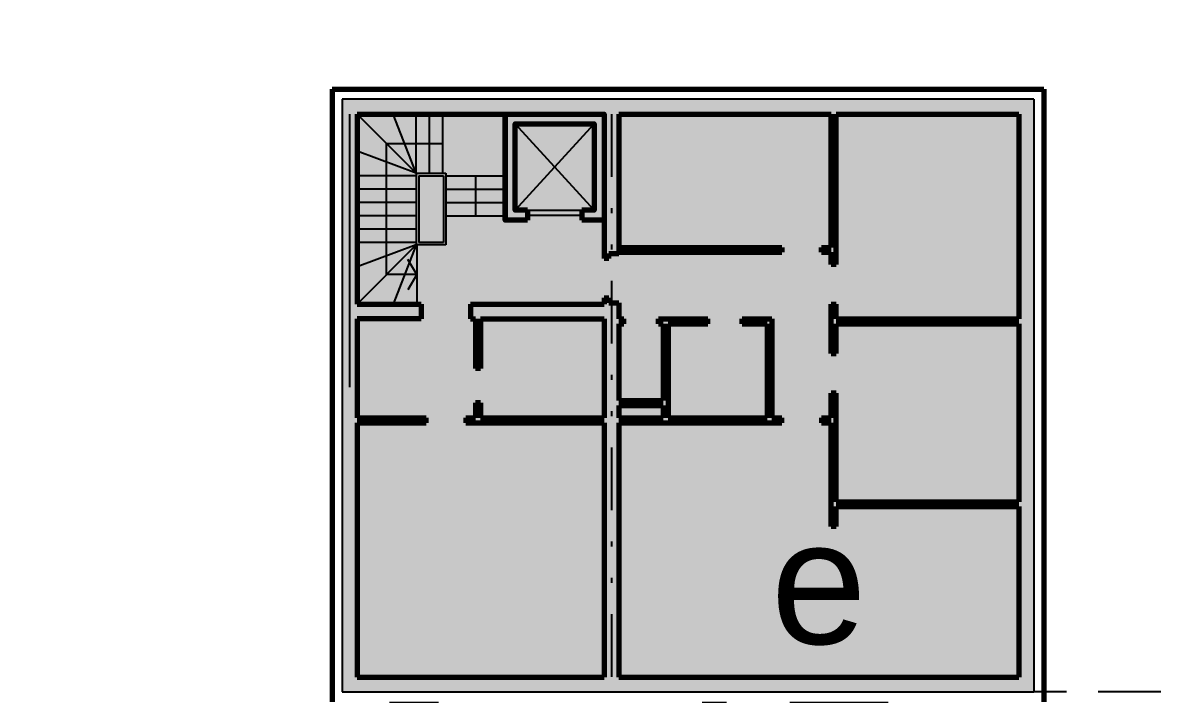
# Model space of a CAD drawing. Header units: metres. Extents: x -664657 to -643449, y -1076720 to -1062383.
# Drawn here: x -643548.4 to -643525.46, y -1071317.28 to -1071303.68 of the extents above; entities that cross this region are included whole.
import ezdxf

# ---------------------------------------------------------------- set-up
doc = ezdxf.new("R2010")
doc.units = ezdxf.units.M
doc.header["$LTSCALE"] = 0.1
doc.linetypes.add('DASHED', pattern=[19.05, 12.7, -6.35])
doc.linetypes.add('DIVIDE', pattern=[31.75, 12.7, -6.35, 0, -6.35, 0, -6.35])
for name, color, linetype in [('AA_THER_popis', 6, 'Continuous'), ('AA_THER_slabá', 4, 'Continuous'), ('AA_THER_srafy', 52, 'Continuous'), ('AA_THER_ZELEŇ', 53, 'Continuous'), ('AA_THER_čerchovaná', 84, 'DIVIDE'), ('AA_THER_čárkovaná', 5, 'DASHED')]:
    doc.layers.add(name, color=color, linetype=linetype)
doc.layers.add('AA_THER_silná', color=1, linetype='Continuous', lineweight=70)
doc.styles.get("Standard").update_dxf_attribs({"font": 'arial.ttf', "width": 0.8})

msp = doc.modelspace()

# ---------------------------------------------------------------- hatches: boundary and pattern name
at = {"layer": 'AA_THER_srafy'}
h = msp.add_hatch(color=31, dxfattribs=at)
h.dxf.hatch_style = 1
h.paths.add_polyline_path([(-643531.936, -1071277.231), (-643563.936, -1071277.231), (-643563.936, -1071287.231), (-643531.936, -1071287.231)])
h.paths.add_polyline_path([(-643563.936, -1071277.231), (-643531.936, -1071277.231), (-643531.936, -1071275.231), (-643571.936, -1071275.231), (-643571.936, -1071287.231), (-643563.936, -1071287.231)])
h.paths.add_polyline_path([(-643563.936, -1071305.231), (-643571.936, -1071305.231), (-643571.936, -1071317.231), (-643563.936, -1071317.231)])
h.paths.add_polyline_path([(-643553.936, -1071305.231), (-643563.936, -1071305.231), (-643563.936, -1071317.231), (-643553.936, -1071317.231)])
h.paths.add_polyline_path([(-643527.936, -1071305.231), (-643541.936, -1071305.231), (-643541.936, -1071317.231), (-643527.936, -1071317.231)], flags=16)
h.paths.add_polyline_path([(-643563.936, -1071335.231), (-643571.936, -1071335.231), (-643571.936, -1071347.231), (-643563.936, -1071347.231)])
h.paths.add_polyline_path([(-643527.936, -1071335.231), (-643563.936, -1071335.231), (-643563.936, -1071347.231), (-643527.936, -1071347.231)])
h.paths.add_polyline_path([(-643563.936, -1071365.623), (-643571.936, -1071367.231), (-643571.936, -1071379.471), (-643538.603, -1071372.769), (-643538.603, -1071368.689), (-643563.936, -1071373.783)])
h.paths.add_polyline_path([(-643538.603, -1071360.529), (-643563.936, -1071365.623), (-643563.936, -1071373.783), (-643538.603, -1071368.689)])
h.paths.add_polyline_path([(-643501.936, -1071275.231), (-643513.936, -1071275.231), (-643513.936, -1071277.231), (-643503.936, -1071277.231), (-643503.936, -1071361.718), (-643513.936, -1071363.729), (-643513.936, -1071367.809), (-643501.936, -1071365.396)])
h.paths.add_polyline_path([(-643503.936, -1071277.231), (-643513.936, -1071277.231), (-643513.936, -1071363.729), (-643503.936, -1071361.718)], flags=17)

# ---------------------------------------------------------------- linework, layer by layer
at = {"layer": 'AA_THER_silná'}
for p, q in [((-643542.136, -1071305.031), (-643542.136, -1071317.431)), ((-643542.136, -1071305.031), (-643527.736, -1071305.031)), ((-643527.736, -1071305.031), (-643527.736, -1071317.431)), ((-643541.636, -1071305.531), (-643541.636, -1071309.381)), ((-643541.636, -1071305.531), (-643538.636, -1071305.531)), ((-643538.636, -1071305.531), (-643538.636, -1071307.681)), ((-643536.636, -1071305.531), (-643536.636, -1071308.456)), ((-643536.336, -1071305.531), (-643532.036, -1071305.531)), ((-643536.336, -1071305.531), (-643536.336, -1071308.356)), ((-643532.036, -1071308.231), (-643532.036, -1071305.531)), ((-643531.936, -1071305.531), (-643528.236, -1071305.531)), ((-643531.936, -1071308.331), (-643531.936, -1071305.531)), ((-643528.236, -1071305.531), (-643528.236, -1071309.681)), ((-643538.186, -1071307.481), (-643538.186, -1071307.681)), ((-643537.086, -1071307.481), (-643537.086, -1071307.681)), ((-643536.536, -1071308.456), (-643536.536, -1071308.356)), ((-643536.536, -1071308.356), (-643536.336, -1071308.356)), ((-643536.336, -1071308.231), (-643533.036, -1071308.231)), ((-643536.336, -1071308.331), (-643533.036, -1071308.331)), ((-643533.036, -1071308.231), (-643533.036, -1071308.331)), ((-643532.236, -1071308.231), (-643532.036, -1071308.231)), ((-643532.236, -1071308.331), (-643532.236, -1071308.231)), ((-643532.236, -1071308.331), (-643532.036, -1071308.331)), ((-643532.036, -1071308.581), (-643532.036, -1071308.331)), ((-643531.936, -1071308.581), (-643531.936, -1071308.331)), ((-643536.536, -1071308.456), (-643536.636, -1071308.456)), ((-643531.936, -1071308.581), (-643532.036, -1071308.581)), ((-643536.636, -1071309.256), (-643536.636, -1071309.381)), ((-643536.636, -1071309.256), (-643536.536, -1071309.256)), ((-643536.536, -1071309.256), (-643536.536, -1071309.356)), ((-643541.636, -1071309.381), (-643540.336, -1071309.381)), ((-643540.336, -1071309.381), (-643540.336, -1071309.681)), ((-643539.336, -1071309.381), (-643536.636, -1071309.381)), ((-643539.336, -1071309.381), (-643539.336, -1071309.681)), ((-643536.536, -1071309.356), (-643536.336, -1071309.356)), ((-643536.336, -1071309.356), (-643536.336, -1071309.681)), ((-643532.036, -1071310.381), (-643532.036, -1071309.381)), ((-643532.036, -1071309.381), (-643531.936, -1071309.381)), ((-643531.936, -1071309.681), (-643531.936, -1071309.381)), ((-643541.636, -1071309.681), (-643541.636, -1071311.681)), ((-643540.336, -1071309.681), (-643541.636, -1071309.681)), ((-643539.336, -1071309.681), (-643539.236, -1071309.681)), ((-643539.236, -1071309.681), (-643539.236, -1071310.681)), ((-643539.136, -1071309.681), (-643539.136, -1071310.681)), ((-643539.136, -1071309.681), (-643536.636, -1071309.681)), ((-643536.636, -1071309.681), (-643536.636, -1071311.681)), ((-643536.336, -1071309.681), (-643536.236, -1071309.681)), ((-643536.236, -1071309.781), (-643536.236, -1071309.681)), ((-643535.536, -1071309.681), (-643534.536, -1071309.681)), ((-643535.536, -1071309.781), (-643535.536, -1071309.681)), ((-643534.536, -1071309.781), (-643534.536, -1071309.681)), ((-643533.836, -1071309.681), (-643533.236, -1071309.681)), ((-643533.836, -1071309.781), (-643533.836, -1071309.681)), ((-643533.236, -1071309.681), (-643533.236, -1071311.681)), ((-643531.936, -1071309.681), (-643528.236, -1071309.681)), ((-643536.336, -1071309.781), (-643536.336, -1071311.331)), ((-643536.336, -1071309.781), (-643536.236, -1071309.781)), ((-643535.536, -1071309.781), (-643535.436, -1071309.781)), ((-643535.436, -1071309.781), (-643535.436, -1071311.331)), ((-643535.336, -1071309.781), (-643535.336, -1071311.681)), ((-643535.336, -1071309.781), (-643534.536, -1071309.781)), ((-643533.836, -1071309.781), (-643533.336, -1071309.781)), ((-643533.336, -1071309.781), (-643533.336, -1071311.681)), ((-643531.936, -1071310.381), (-643531.936, -1071309.781)), ((-643531.936, -1071309.781), (-643528.236, -1071309.781)), ((-643528.236, -1071309.781), (-643528.236, -1071313.381)), ((-643532.036, -1071310.381), (-643531.936, -1071310.381)), ((-643539.136, -1071310.681), (-643539.236, -1071310.681)), ((-643536.336, -1071311.331), (-643535.436, -1071311.331)), ((-643532.036, -1071311.681), (-643532.036, -1071311.181)), ((-643531.936, -1071311.181), (-643532.036, -1071311.181)), ((-643531.936, -1071313.381), (-643531.936, -1071311.181)), ((-643539.236, -1071311.381), (-643539.236, -1071311.681)), ((-643539.136, -1071311.381), (-643539.236, -1071311.381)), ((-643539.136, -1071311.381), (-643539.136, -1071311.681)), ((-643536.336, -1071311.431), (-643536.336, -1071311.681)), ((-643536.336, -1071311.431), (-643535.436, -1071311.431)), ((-643535.436, -1071311.431), (-643535.436, -1071311.681)), ((-643541.636, -1071311.681), (-643540.236, -1071311.681)), ((-643541.636, -1071311.781), (-643541.636, -1071316.931)), ((-643541.636, -1071311.781), (-643540.236, -1071311.781)), ((-643540.236, -1071311.781), (-643540.236, -1071311.681)), ((-643539.436, -1071311.681), (-643539.236, -1071311.681)), ((-643539.436, -1071311.681), (-643539.436, -1071311.781)), ((-643539.436, -1071311.781), (-643536.636, -1071311.781)), ((-643539.136, -1071311.681), (-643536.636, -1071311.681)), ((-643536.636, -1071311.781), (-643536.636, -1071316.931)), ((-643536.336, -1071311.681), (-643535.436, -1071311.681)), ((-643536.336, -1071311.781), (-643536.336, -1071316.931)), ((-643536.336, -1071311.781), (-643533.036, -1071311.781)), ((-643535.336, -1071311.681), (-643533.336, -1071311.681)), ((-643533.236, -1071311.681), (-643533.036, -1071311.681)), ((-643533.036, -1071311.781), (-643533.036, -1071311.681)), ((-643532.236, -1071311.681), (-643532.036, -1071311.681)), ((-643532.236, -1071311.681), (-643532.236, -1071311.781)), ((-643532.236, -1071311.781), (-643532.036, -1071311.781)), ((-643532.036, -1071313.881), (-643532.036, -1071311.781)), ((-643531.936, -1071313.381), (-643528.236, -1071313.381)), ((-643531.936, -1071313.881), (-643531.936, -1071313.481)), ((-643531.936, -1071313.481), (-643528.236, -1071313.481)), ((-643528.236, -1071313.481), (-643528.236, -1071316.931)), ((-643531.936, -1071313.881), (-643532.036, -1071313.881)), ((-643541.636, -1071316.931), (-643536.636, -1071316.931)), ((-643536.336, -1071316.931), (-643528.236, -1071316.931))]:
    msp.add_line(p, q, dxfattribs=at)
for points in [[(-643538.186, -1071307.681), (-643538.636, -1071307.681), (-643538.636, -1071305.531), (-643536.636, -1071305.531), (-643536.636, -1071307.681), (-643537.086, -1071307.681)], [(-643538.186, -1071307.481), (-643538.436, -1071307.481), (-643538.436, -1071305.731), (-643536.836, -1071305.731), (-643536.836, -1071307.481), (-643537.086, -1071307.481)]]:
    msp.add_lwpolyline(points, dxfattribs=at)
at = {"layer": 'AA_THER_slabá'}
for p, q in [((-643541.936, -1071305.231), (-643541.936, -1071317.231)), ((-643527.936, -1071305.231), (-643541.936, -1071305.231)), ((-643527.936, -1071305.231), (-643527.936, -1071317.231)), ((-643541.786, -1071305.531), (-643541.786, -1071311.059)), ((-643540.436, -1071306.731), (-643541.636, -1071305.531)), ((-643540.436, -1071306.731), (-643540.901, -1071305.531)), ((-643540.436, -1071306.731), (-643540.436, -1071305.531)), ((-643540.166, -1071306.731), (-643540.166, -1071305.531)), ((-643539.896, -1071306.731), (-643539.896, -1071305.531)), ((-643536.836, -1071307.481), (-643538.436, -1071305.731)), ((-643538.436, -1071307.481), (-643536.836, -1071305.731)), ((-643540.436, -1071306.731), (-643541.636, -1071306.286)), ((-643541.036, -1071308.781), (-643541.036, -1071306.131)), ((-643541.036, -1071306.131), (-643539.896, -1071306.131)), ((-643540.436, -1071306.731), (-643540.436, -1071308.181)), ((-643540.436, -1071306.731), (-643539.836, -1071306.731)), ((-643539.836, -1071306.731), (-643539.836, -1071308.181)), ((-643540.436, -1071306.781), (-643541.636, -1071306.781)), ((-643540.386, -1071306.781), (-643540.386, -1071308.131)), ((-643540.386, -1071306.781), (-643539.886, -1071306.781)), ((-643539.886, -1071306.781), (-643539.886, -1071308.131)), ((-643539.836, -1071306.781), (-643538.636, -1071306.781)), ((-643539.236, -1071306.781), (-643539.236, -1071307.591)), ((-643540.436, -1071307.051), (-643541.636, -1071307.051)), ((-643539.836, -1071307.051), (-643538.636, -1071307.051)), ((-643540.436, -1071307.321), (-643541.636, -1071307.321)), ((-643539.836, -1071307.321), (-643538.636, -1071307.321)), ((-643540.436, -1071307.591), (-643541.636, -1071307.591)), ((-643539.836, -1071307.591), (-643538.636, -1071307.591)), ((-643538.186, -1071307.481), (-643537.086, -1071307.481)), ((-643538.186, -1071307.581), (-643537.086, -1071307.581)), ((-643540.436, -1071307.861), (-643541.636, -1071307.861)), ((-643540.436, -1071308.131), (-643541.636, -1071308.131)), ((-643540.436, -1071308.181), (-643541.636, -1071308.627)), ((-643540.436, -1071308.181), (-643541.636, -1071309.381)), ((-643540.436, -1071308.181), (-643540.901, -1071309.381)), ((-643539.836, -1071308.181), (-643540.436, -1071308.181)), ((-643540.426, -1071308.181), (-643540.426, -1071309.381)), ((-643539.886, -1071308.131), (-643540.386, -1071308.131)), ((-643540.426, -1071308.781), (-643540.608, -1071308.474)), ((-643540.426, -1071308.781), (-643541.036, -1071308.781)), ((-643540.426, -1071308.781), (-643540.608, -1071309.088)), ((-643541.936, -1071317.231), (-643527.936, -1071317.231))]:
    msp.add_line(p, q, dxfattribs=at)
at = {"layer": 'AA_THER_ZELEŇ'}
for points, const_width in [([(-643531.878, -1071317.431), (-643531.878, -1071327.483)], 2), ([(-643540.481, -1071317.431), (-643540.481, -1071323.031)], 1), ([(-643534.405, -1071317.431), (-643534.405, -1071327.483)], 0.5)]:
    msp.add_lwpolyline(points, dxfattribs=dict(at, const_width=const_width))
at = {"layer": 'AA_THER_čerchovaná'}
for p, q in [((-643541.936, -1071305.231), (-643541.936, -1071317.231)), ((-643527.936, -1071305.231), (-643541.936, -1071305.231)), ((-643527.936, -1071305.231), (-643527.936, -1071317.231)), ((-643536.486, -1071305.531), (-643536.486, -1071317.231)), ((-643541.936, -1071317.231), (-643527.936, -1071317.231))]:
    msp.add_line(p, q, dxfattribs=at)
at = {"layer": 'AA_THER_čárkovaná'}
msp.add_line((-643513.936, -1071317.231), (-643527.936, -1071317.231), dxfattribs=at)

# ---------------------------------------------------------------- texts
at = {"layer": 'AA_THER_popis'}
msp.add_text('e', height=2.5, dxfattribs=at).set_placement((-643533.26, -1071316.261))

doc.saveas('drawing.dxf')
